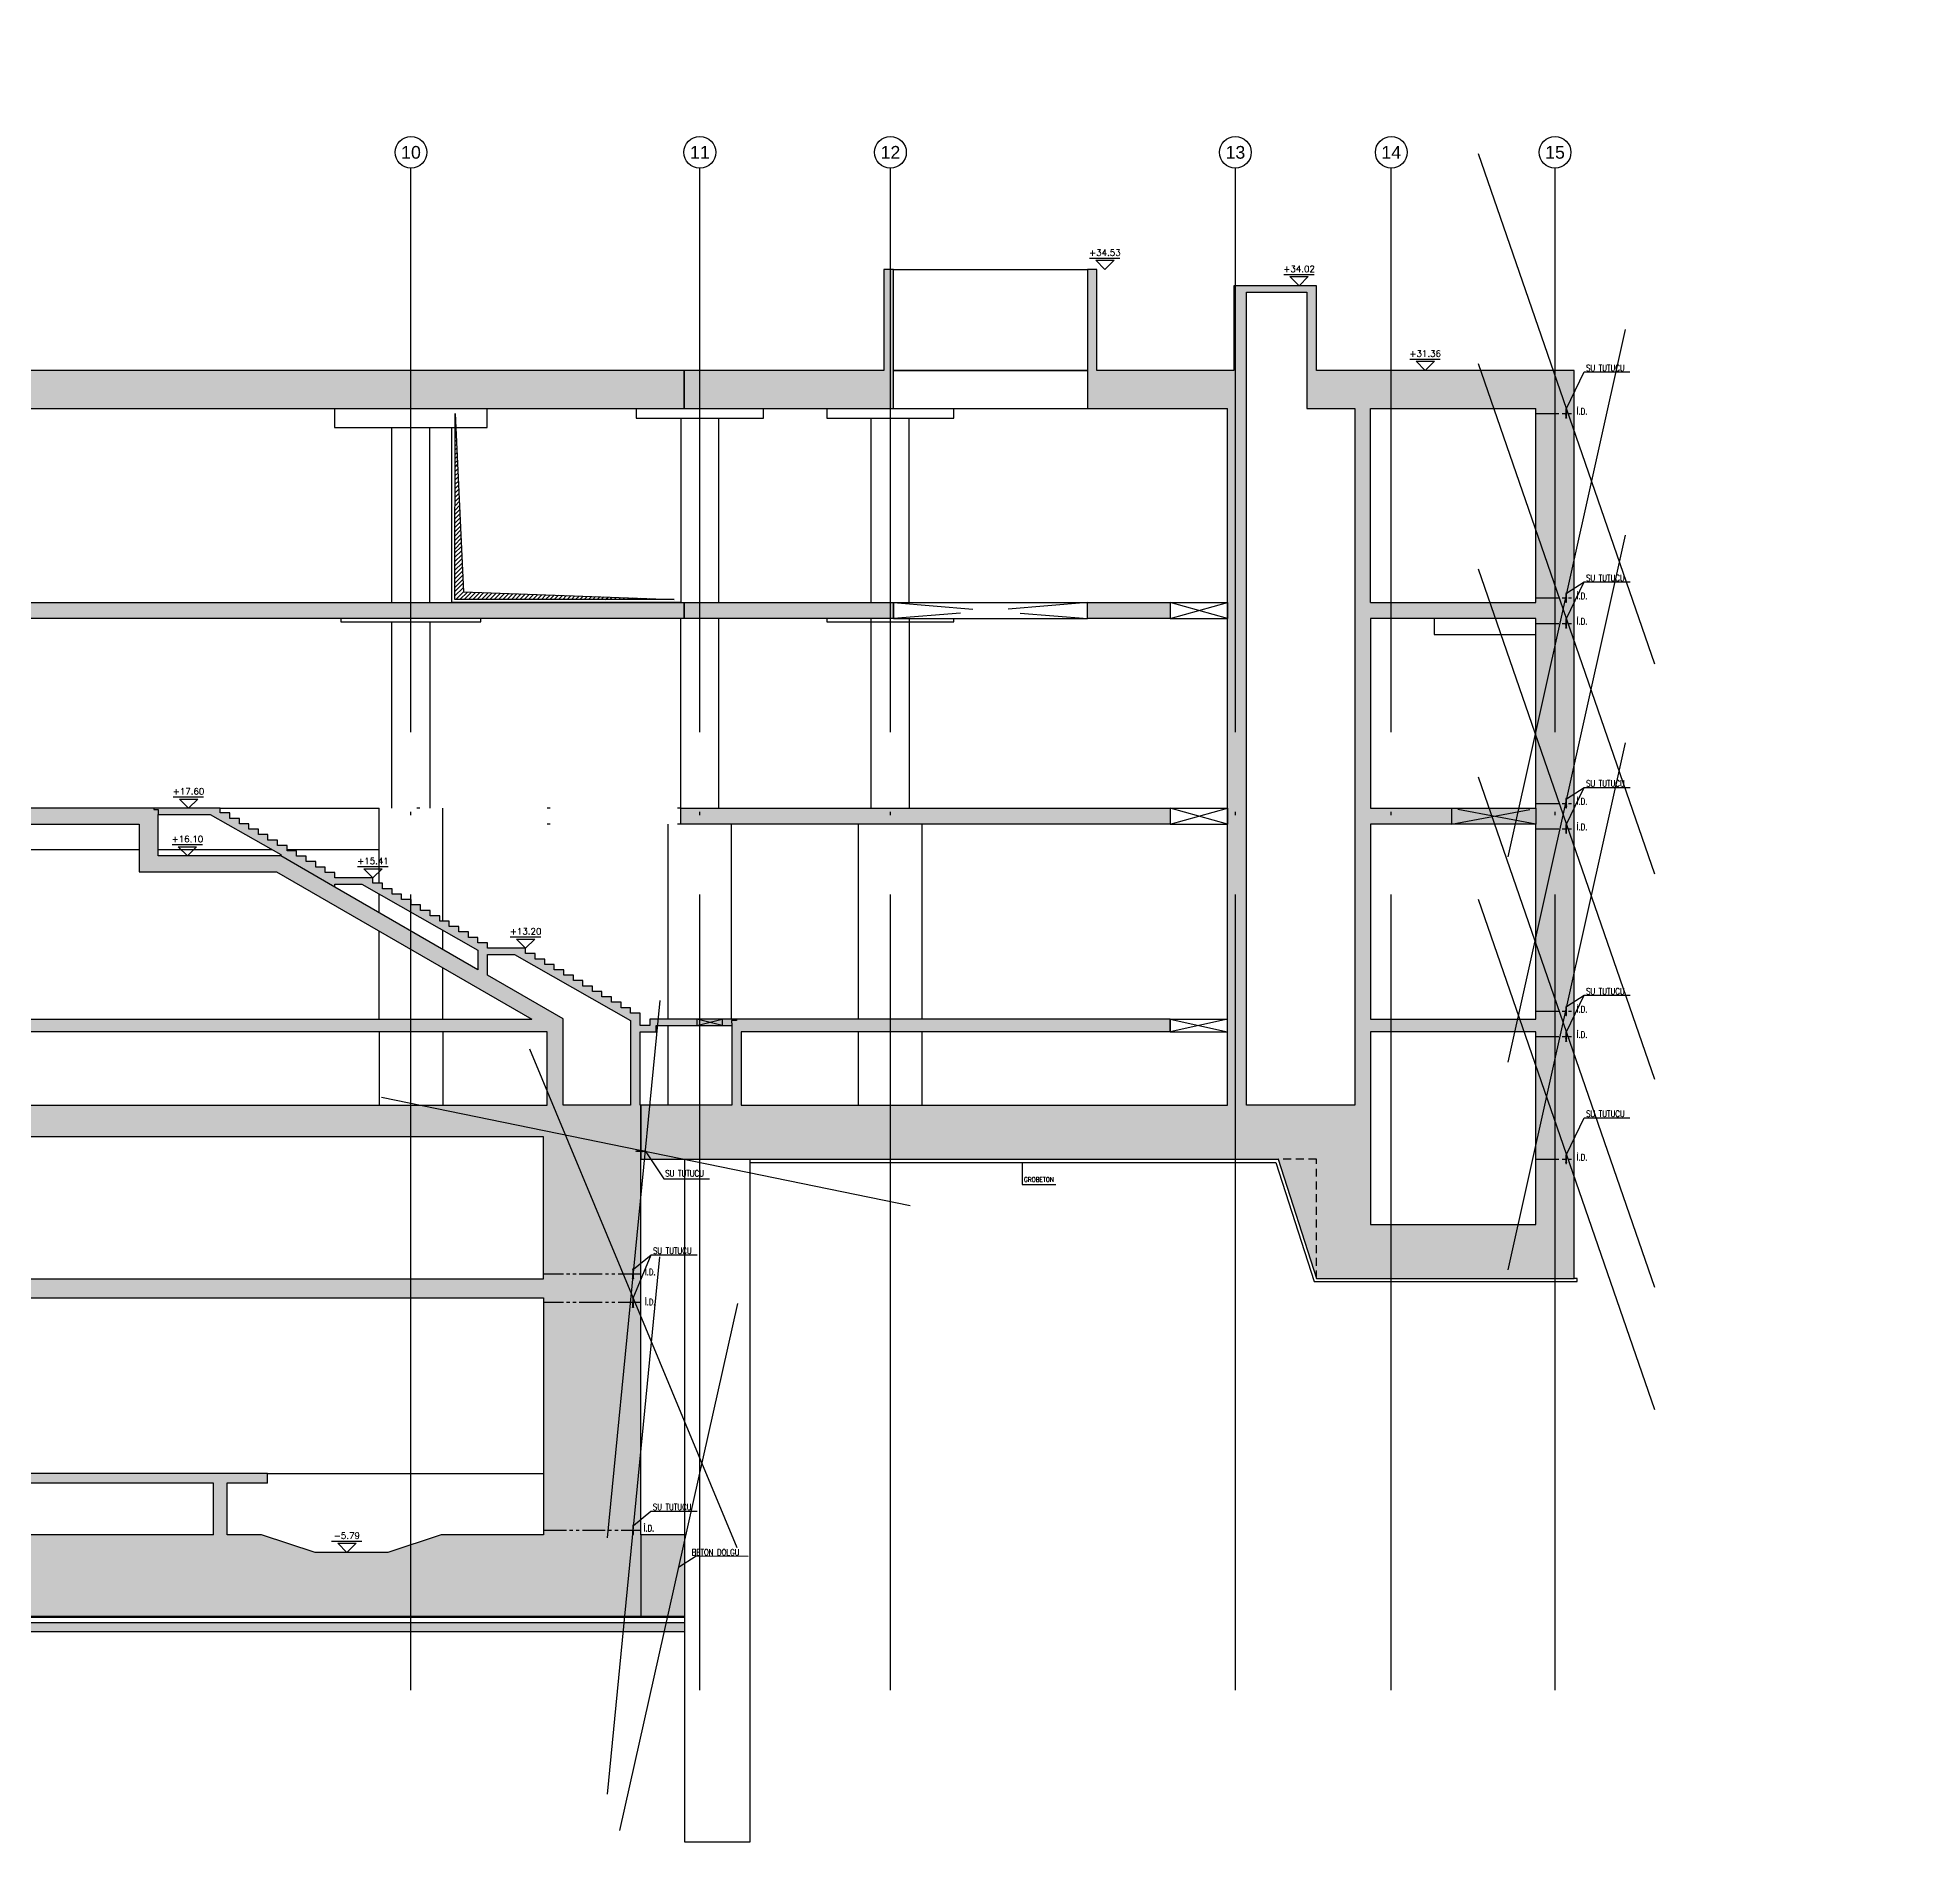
# Model space of a CAD drawing. Header units: millimetres. Extents: x 400392 to 401381, y 4543975 to 4544147.
# Drawn here: x 400764.5 to 400823.7, y 4544001.1 to 4544057.8 of the extents above; entities that cross this region are included whole.
import ezdxf
from ezdxf.enums import TextEntityAlignment as Align

# ---------------------------------------------------------------- set-up
doc = ezdxf.new("R2010")
doc.units = ezdxf.units.MM
for name, pattern in [('ACAD_ISO05W100', [33, 24, -3, 0, -3, 0, -3]), ('AKS', [3, 2.5, -0.25, 0, -0.25]), ('CIZGI', [0.4, 0.25, -0.15]), ('CONTINU', [0]), ('Dot', [4, 0, -4])]:
    doc.linetypes.add(name, pattern=pattern)
for name, color, linetype in [('aks prota', 2, 'AKS'), ('boşluk prota', 2, 'Continuous'), ('boşluk taraması prota', 252, 'Continuous'), ('caks prota', 4, 'Continuous'), ('görünüş prota', 4, 'Continuous'), ('inşaat derzi prota', 11, 'Continuous'), ('kesik prota', 2, 'CIZGI'), ('kesit prota', 1, 'Continuous'), ('kesit tarama prota', 252, 'Continuous'), ('kot prota', 4, 'Continuous'), ('not yazısı prota', 6, 'Continuous'), ('not çizgisi prota', 4, 'Continuous'), ('PRT-CST-rc_level', 6, 'Continuous'), ('PRT-CST-rc_levermark', 4, 'Continuous'), ('st_s_not yazısı', 6, 'Continuous'), ('st_s_not çizgisi', 4, 'CIZGI'), ('st_s_su tutucu', 2, 'Continuous'), ('st_s_ölçü', 4, 'Continuous'), ('taks prota', 7, 'Continuous')]:
    doc.layers.add(name, color=color, linetype=linetype)
doc.layers.add('PRT-KD-kazik', color=172, linetype='Continuous', lineweight=25)
doc.styles.add('NOT', font='romanstw.shx')
doc.styles.add('OLCU', font='romanstw.shx')
doc.styles.add('TAKS', font='Arial Unicode.ttf')
doc.styles.add('TSIMPLEX', font='romanstw.shx')
doc.dimstyles.new('1-50', dxfattribs={"dimtxt": 10, "dimasz": 4, "dimexe": 4, "dimexo": 8, "dimgap": 4, "dimtad": 1, "dimdec": 1, "dimrnd": 0.05, "dimzin": 9, "dimdsep": 46, "dimtxsty": 'OLCU', "dimblk1": 'OBLIQUE', "dimblk2": 'OBLIQUE', "dimsah": 1, "dimcen": 2, "dimdle": 4, "dimclrd": 4, "dimclre": 4, "dimclrt": 3, "dimadec": 1, "dimazin": 0, "dimtfac": 1, "dimtdec": 1, "dimtix": 1, "dimtmove": 2, "dimatfit": 3, "dimldrblk": 'OBLIQUE', "dimfxl": 1, "dimtvp": 1, "dimtolj": 1, "dimtzin": 1, "dimarcsym": 0})

# ---------------------------------------------------------------- blocks, each defined once
blk = doc.blocks.new('KOTK5')
at = {"layer": 'PRT-CST-rc_levermark'}
blk.add_line((217, 160), (-213, 160), dxfattribs=at)
blk.add_lwpolyline([(130, 130), (-130, 130), (0, 0)], close=True, dxfattribs=at)
at = {"layer": 'PRT-CST-rc_level', "style": 'OLCU'}
blk.add_attdef('000.00', text='', height=90, dxfattribs=at).set_placement((0, 193), align=Align.CENTER)
blk = doc.blocks.new('_Oblique')
at = {"layer": 'st_s_ölçü', "lineweight": -2}
blk.add_line((-0.5, -0.5), (0.5, 0.5), dxfattribs=at)
blk = doc.blocks.new('D')
at = {"layer": 'st_s_su tutucu', "linetype": 'CONTINU', "ltscale": 0.2}
for p, q in [((-39988, 52508), (-39993, 52508)), ((-39993, 52508), (-39993, 52507)), ((-39993, 52507), (-39991, 52506)), ((-39991, 52499), (-39992, 52499)), ((-39992, 52499), (-39992, 52498)), ((-39992, 52498), (-39991, 52498)), ((-39991, 52506), (-39991, 52499)), ((-39991, 52498), (-39991, 52489)), ((-39990, 52506), (-39988, 52507)), ((-39990, 52499), (-39990, 52506)), ((-39989, 52499), (-39990, 52499)), ((-39990, 52489), (-39990, 52498)), ((-39990, 52498), (-39989, 52498)), ((-39989, 52498), (-39989, 52499)), ((-39988, 52507), (-39988, 52508)), ((-39993, 52449), (-39991, 52450)), ((-39993, 52448), (-39993, 52449)), ((-39988, 52448), (-39993, 52448)), ((-39991, 52489), (-39992, 52489)), ((-39992, 52489), (-39992, 52488)), ((-39992, 52488), (-39991, 52488)), ((-39991, 52479), (-39992, 52479)), ((-39992, 52479), (-39992, 52478)), ((-39992, 52478), (-39991, 52478)), ((-39992, 52468), (-39992, 52469)), ((-39992, 52469), (-39991, 52469)), ((-39991, 52468), (-39992, 52468)), ((-39992, 52458), (-39992, 52459)), ((-39992, 52459), (-39991, 52459)), ((-39991, 52458), (-39992, 52458)), ((-39991, 52488), (-39991, 52479)), ((-39991, 52469), (-39991, 52478)), ((-39991, 52459), (-39991, 52468)), ((-39991, 52450), (-39991, 52458)), ((-39989, 52489), (-39990, 52489)), ((-39990, 52479), (-39990, 52488)), ((-39990, 52488), (-39989, 52488)), ((-39989, 52479), (-39990, 52479)), ((-39990, 52478), (-39989, 52478)), ((-39990, 52478), (-39990, 52469)), ((-39990, 52469), (-39989, 52469)), ((-39989, 52468), (-39990, 52468)), ((-39990, 52468), (-39990, 52459)), ((-39990, 52459), (-39989, 52459)), ((-39989, 52458), (-39990, 52458)), ((-39990, 52458), (-39990, 52450)), ((-39990, 52450), (-39988, 52449)), ((-39989, 52488), (-39989, 52489)), ((-39989, 52478), (-39989, 52479)), ((-39989, 52469), (-39989, 52468)), ((-39989, 52459), (-39989, 52458)), ((-39988, 52449), (-39988, 52448))]:
    blk.add_line(p, q, dxfattribs=at)

msp = doc.modelspace()

# ---------------------------------------------------------------- hatches: boundary and pattern name
at = {"layer": 'boşluk taraması prota', "ltscale": 2}
h = msp.add_hatch(dxfattribs=at)
h.set_pattern_fill('ANSI31', color=256, scale=0.03, style=0)
h.set_pattern_definition([(45, (400075.36902, 4543628.82477), (-0.067351921, 0.067351921), [])])
h.paths.add_polyline_path([(400777.607, 4544045.96), (400777.859, 4544040.35), (400784.485, 4544040.113), (400777.593, 4544040.113)])
at = {"layer": 'kesit tarama prota'}
h = msp.add_hatch(color=256, dxfattribs=at)
h.dxf.hatch_style = 1
h.paths.add_polyline_path([(400748.502, 4544010.713), (400724.237, 4544010.713), (400724.237, 4544012.343), (400770.002, 4544012.343), (400770.002, 4544010.713), (400749.842, 4544010.713), (400749.842, 4544008.163), (400783.443, 4544008.163), (400783.443, 4544010.713), (400783.443, 4544024.223), (400783.417, 4544024.223), (400783.417, 4544026.523), (400783.917, 4544026.523), (400783.917, 4544026.723), (400786.296, 4544026.723), (400786.296, 4544024.223), (400783.443, 4544024.223), (400783.443, 4544022.523), (400803.471, 4544022.523), (400804.681, 4544018.773), (400812.778, 4544018.773), (400812.778, 4544047.313), (400804.676, 4544047.313), (400804.676, 4544049.973), (400802.078, 4544049.973), (400802.078, 4544047.313), (400797.778, 4544047.313), (400797.778, 4544050.483), (400797.478, 4544050.483), (400797.478, 4544046.113), (400801.878, 4544046.113), (400801.878, 4544040.013), (400801.878, 4544039.513), (400801.878, 4544033.553), (400801.878, 4544033.053), (400801.878, 4544024.223), (400786.596, 4544024.223), (400786.596, 4544026.523), (400800.078, 4544026.523), (400800.078, 4544026.923), (400783.717, 4544026.923), (400783.717, 4544026.723), (400783.417, 4544026.723), (400783.417, 4544027.113), (400783.117, 4544027.113), (400783.117, 4544027.283), (400782.817, 4544027.283), (400782.817, 4544027.453), (400782.517, 4544027.453), (400782.517, 4544027.623), (400782.217, 4544027.623), (400782.217, 4544027.793), (400781.917, 4544027.793), (400781.917, 4544027.963), (400781.617, 4544027.963), (400781.617, 4544028.133), (400781.317, 4544028.133), (400781.317, 4544028.303), (400781.017, 4544028.303), (400781.017, 4544028.473), (400780.717, 4544028.473), (400780.717, 4544028.643), (400780.417, 4544028.643), (400780.417, 4544028.813), (400780.117, 4544028.813), (400780.117, 4544028.983), (400779.817, 4544028.983), (400779.817, 4544029.153), (400778.617, 4544029.153), (400778.617, 4544029.323), (400778.317, 4544029.323), (400778.317, 4544029.493), (400778.017, 4544029.493), (400778.017, 4544029.663), (400777.717, 4544029.663), (400777.717, 4544029.833), (400777.417, 4544029.833), (400777.417, 4544030.003), (400777.117, 4544030.003), (400777.117, 4544030.173), (400776.817, 4544030.173), (400776.817, 4544030.343), (400776.517, 4544030.343), (400776.517, 4544030.513), (400776.217, 4544030.513), (400776.217, 4544030.683), (400775.917, 4544030.683), (400775.917, 4544030.853), (400775.617, 4544030.853), (400775.617, 4544031.023), (400775.317, 4544031.023), (400775.317, 4544031.193), (400775.017, 4544031.193), (400775.017, 4544031.363), (400773.817, 4544031.363), (400773.817, 4544031.533), (400773.517, 4544031.533), (400773.517, 4544031.703), (400773.217, 4544031.703), (400773.217, 4544031.873), (400772.917, 4544031.873), (400772.917, 4544032.043), (400772.617, 4544032.043), (400772.617, 4544032.213), (400772.317, 4544032.213), (400772.317, 4544032.383), (400772.017, 4544032.383), (400772.017, 4544032.553), (400771.717, 4544032.553), (400771.717, 4544032.723), (400771.417, 4544032.723), (400771.417, 4544032.893), (400771.117, 4544032.893), (400771.117, 4544033.063), (400770.817, 4544033.063), (400770.817, 4544033.233), (400770.517, 4544033.233), (400770.517, 4544033.403), (400770.217, 4544033.403), (400770.217, 4544033.553), (400754.993, 4544033.553), (400754.993, 4544039.463), (400754.693, 4544039.463), (400754.693, 4544033.553), (400748.693, 4544033.553), (400748.693, 4544039.463), (400748.393, 4544039.463), (400748.393, 4544033.553), (400748.393, 4544033.453), (400748.143, 4544033.453), (400748.143, 4544033.553), (400732.883, 4544033.553), (400732.883, 4544033.053), (400767.667, 4544033.053), (400767.667, 4544031.553), (400771.989, 4544031.553), (400780.009, 4544026.923), (400735.183, 4544026.923), (400735.183, 4544026.523), (400780.496, 4544026.523), (400780.496, 4544024.223), (400759.713, 4544024.223), (400759.713, 4544026.473), (400759.413, 4544026.473), (400759.413, 4544024.223), (400742.413, 4544024.223), (400742.413, 4544026.473), (400742.113, 4544026.473), (400742.113, 4544024.223), (400735.283, 4544024.223), (400735.283, 4544023.223), (400780.381, 4544023.223), (400780.381, 4544018.763), (400735.283, 4544018.763), (400735.283, 4544017.263), (400733.183, 4544017.263), (400733.183, 4544018.763), (400715.872, 4544018.763), (400715.872, 4544018.563), (400715.572, 4544018.563), (400715.572, 4544018.953), (400715.282, 4544018.953), (400715.282, 4544019.123), (400714.992, 4544019.123), (400714.992, 4544019.293), (400714.702, 4544019.293), (400714.702, 4544019.463), (400714.412, 4544019.463), (400714.412, 4544019.633), (400714.122, 4544019.633), (400714.122, 4544019.803), (400713.832, 4544019.803), (400713.832, 4544019.973), (400713.542, 4544019.973), (400713.542, 4544020.143), (400713.252, 4544020.143), (400713.252, 4544020.313), (400712.962, 4544020.313), (400712.962, 4544020.483), (400712.672, 4544020.483), (400712.672, 4544020.653), (400712.382, 4544020.653), (400712.382, 4544020.823), (400712.092, 4544020.823), (400712.092, 4544020.993), (400711.802, 4544020.993), (400711.802, 4544021.163), (400711.512, 4544021.163), (400711.512, 4544021.333), (400711.222, 4544021.333), (400711.222, 4544021.503), (400709.732, 4544021.503), (400709.732, 4544021.673), (400709.442, 4544021.673), (400709.442, 4544021.843), (400709.152, 4544021.843), (400709.152, 4544022.013), (400708.862, 4544022.013), (400708.862, 4544022.183), (400708.572, 4544022.183), (400708.572, 4544022.353), (400708.282, 4544022.353), (400708.282, 4544022.523), (400707.992, 4544022.523), (400707.992, 4544022.693), (400707.702, 4544022.693), (400707.702, 4544022.863), (400707.412, 4544022.863), (400707.412, 4544023.033), (400707.122, 4544023.033), (400707.122, 4544023.203), (400706.832, 4544023.203), (400706.832, 4544023.373), (400706.542, 4544023.373), (400706.542, 4544023.543), (400706.252, 4544023.543), (400706.252, 4544023.713), (400705.962, 4544023.713), (400705.962, 4544023.883), (400705.672, 4544023.883), (400705.672, 4544024.053), (400705.382, 4544024.053), (400705.382, 4544024.223), (400703.892, 4544024.223), (400703.892, 4544024.393), (400703.602, 4544024.393), (400703.602, 4544024.563), (400703.312, 4544024.563), (400703.312, 4544024.733), (400703.022, 4544024.733), (400703.022, 4544024.903), (400702.732, 4544024.903), (400702.732, 4544025.073), (400702.442, 4544025.073), (400702.442, 4544025.243), (400702.152, 4544025.243), (400702.152, 4544025.413), (400701.862, 4544025.413), (400701.862, 4544025.583), (400701.572, 4544025.583), (400701.572, 4544025.753), (400701.282, 4544025.753), (400701.282, 4544025.923), (400700.992, 4544025.923), (400700.992, 4544026.093), (400700.702, 4544026.093), (400700.702, 4544026.263), (400700.412, 4544026.263), (400700.412, 4544026.433), (400700.122, 4544026.433), (400700.122, 4544026.603), (400699.832, 4544026.603), (400699.832, 4544026.773), (400699.542, 4544026.773), (400699.542, 4544026.923), (400672.978, 4544026.923), (400672.978, 4544033.053), (400680.528, 4544033.053), (400680.528, 4544033.553), (400672.978, 4544033.553), (400672.978, 4544039.513), (400709.439, 4544039.513), (400709.439, 4544040.013), (400672.978, 4544040.013), (400672.978, 4544046.113), (400691.285, 4544046.113), (400691.285, 4544048.693), (400690.985, 4544048.693), (400690.985, 4544047.313), (400672.778, 4544047.313), (400672.778, 4544047.843), (400670.178, 4544047.843), (400670.178, 4544047.313), (400662.078, 4544047.313), (400662.078, 4544022.523), (400673.869, 4544022.523), (400675.078, 4544018.773), (400681.828, 4544018.773), (400683.038, 4544022.523), (400698.83, 4544022.523), (400701.51, 4544017.163), (400710.797, 4544017.163), (400710.797, 4544018.763), (400709.732, 4544018.763), (400709.732, 4544021.303), (400710.877, 4544021.303), (400715.272, 4544018.727), (400715.272, 4544017.733), (400713.855, 4544017.733), (400713.855, 4544018.363), (400712.7, 4544018.363), (400712.7, 4544018.763), (400710.797, 4544018.763), (400710.797, 4544017.163), (400710.797, 4544010.713), (400710.797, 4544008.163), (400748.502, 4544008.163)])
h.paths.add_polyline_path([(400722.536, 4544012.643), (400722.536, 4544012.343), (400723.811, 4544012.343), (400723.811, 4544010.713), (400722.722, 4544010.713), (400721.039, 4544010.163), (400718.759, 4544010.163), (400717.076, 4544010.713), (400713.86, 4544010.713), (400713.86, 4544016.863), (400719.302, 4544016.863), (400719.302, 4544018.163), (400732.583, 4544018.163), (400732.583, 4544016.663), (400735.883, 4544016.663), (400735.883, 4544018.163), (400780.381, 4544018.163), (400780.381, 4544010.713), (400777.164, 4544010.713), (400775.481, 4544010.163), (400773.201, 4544010.163), (400771.518, 4544010.713), (400770.429, 4544010.713), (400770.429, 4544012.343), (400771.704, 4544012.343), (400771.704, 4544012.643)], flags=16)
h.paths.add_polyline_path([(400718.702, 4544017.263), (400715.572, 4544017.263), (400715.572, 4544018.363), (400716.072, 4544018.363), (400716.072, 4544018.563), (400718.702, 4544018.563)], flags=16)
h.paths.add_polyline_path([(400709.432, 4544018.763), (400703.21, 4544018.763), (400703.21, 4544023.623), (400703.21, 4544024.223), (400698.023, 4544024.223), (400698.023, 4544026.723), (400699.232, 4544026.723), (400703.21, 4544024.391), (400703.21, 4544024.223), (400703.21, 4544023.623), (400704.428, 4544023.623), (400709.432, 4544020.734)], flags=16)
h.paths.add_polyline_path([(400697.723, 4544024.223), (400680.428, 4544024.223), (400680.128, 4544024.223), (400680.128, 4544020.473), (400676.778, 4544020.473), (400676.778, 4544024.223), (400676.478, 4544024.223), (400672.978, 4544024.223), (400672.978, 4544026.523), (400697.723, 4544026.523)], flags=16)
h.paths.add_polyline_path([(400768.267, 4544032.053), (400768.267, 4544033.353), (400769.9, 4544033.353), (400772.123, 4544032.093), (400772.123, 4544032.053)], flags=16)
h.paths.add_polyline_path([(400773.817, 4544031.075), (400773.817, 4544031.163), (400774.665, 4544031.163), (400778.317, 4544029.093), (400778.317, 4544028.476)], flags=16)
h.paths.add_polyline_path([(400778.617, 4544028.303), (400778.617, 4544028.953), (400779.465, 4544028.953), (400783.117, 4544026.883), (400783.117, 4544024.223), (400780.996, 4544024.223), (400780.996, 4544026.93)], flags=16)
h.paths.add_polyline_path([(400672.378, 4544024.223), (400668.978, 4544024.223), (400668.978, 4544046.113), (400670.478, 4544046.113), (400670.478, 4544047.543), (400672.378, 4544047.543)], flags=16)
h.paths.add_polyline_path([(400668.478, 4544024.223), (400663.278, 4544024.223), (400663.278, 4544026.523), (400668.478, 4544026.523)], flags=16)
h.paths.add_polyline_path([(400668.478, 4544026.923), (400663.278, 4544026.923), (400663.278, 4544033.053), (400668.478, 4544033.053)], flags=16)
h.paths.add_polyline_path([(400668.478, 4544033.553), (400663.278, 4544033.553), (400663.278, 4544039.513), (400668.478, 4544039.513)], flags=16)
h.paths.add_polyline_path([(400668.478, 4544040.013), (400663.278, 4544040.013), (400663.278, 4544046.113), (400668.478, 4544046.113)], flags=16)
h.paths.add_polyline_path([(400802.481, 4544024.223), (400802.481, 4544049.773), (400804.376, 4544049.773), (400804.376, 4544046.113), (400805.881, 4544046.113), (400805.881, 4544024.223)], flags=16)
h.paths.add_polyline_path([(400806.381, 4544020.473), (400806.381, 4544026.523), (400811.578, 4544026.523), (400811.578, 4544024.223), (400811.578, 4544020.473)], flags=16)
h.paths.add_polyline_path([(400806.381, 4544026.923), (400806.381, 4544033.053), (400811.578, 4544033.053), (400811.578, 4544026.923)], flags=16)
h.paths.add_polyline_path([(400806.381, 4544033.553), (400806.381, 4544039.513), (400811.578, 4544039.513), (400811.578, 4544033.553)], flags=16)
h.paths.add_polyline_path([(400806.381, 4544040.013), (400806.381, 4544046.113), (400811.578, 4544046.113), (400811.578, 4544040.013)], flags=16)
h = msp.add_hatch(color=256, dxfattribs=at)
h.dxf.hatch_style = 1
h.paths.add_polyline_path([(400784.804, 4544047.313), (400711.873, 4544047.313), (400711.873, 4544050.213), (400711.573, 4544050.213), (400711.573, 4544046.113), (400784.804, 4544046.113)])
h = msp.add_hatch(color=256, dxfattribs=at)
h.dxf.hatch_style = 1
h.paths.add_polyline_path([(400791.38, 4544050.483), (400791.08, 4544050.483), (400791.08, 4544047.313), (400784.804, 4544047.313), (400784.804, 4544046.113), (400791.38, 4544046.113)])
h = msp.add_hatch(color=256, dxfattribs=at)
h.dxf.hatch_style = 1
h.paths.add_polyline_path([(400732.883, 4544039.513), (400732.883, 4544040.013), (400784.804, 4544040.013), (400784.804, 4544039.513)])
h = msp.add_hatch(color=256, dxfattribs=at)
h.dxf.hatch_style = 1
h.paths.add_polyline_path([(400784.804, 4544040.013), (400791.38, 4544040.013), (400791.38, 4544039.513), (400784.804, 4544039.513)])
h = msp.add_hatch(color=256, dxfattribs=at)
h.dxf.hatch_style = 1
h.paths.add_polyline_path([(400800.078, 4544039.513), (400797.478, 4544039.513), (400797.478, 4544040.013), (400800.078, 4544040.013)], flags=17)
h = msp.add_hatch(color=256, dxfattribs=at)
h.dxf.hatch_style = 1
h.paths.add_polyline_path([(400800.078, 4544033.053), (400784.691, 4544033.053), (400784.691, 4544033.553), (400800.078, 4544033.553)], flags=17)
h = msp.add_hatch(color=256, dxfattribs=at)
h.dxf.hatch_style = 1
h.paths.add_polyline_path([(400784.825, 4544010.713), (400783.443, 4544010.713), (400783.443, 4544008.163), (400784.825, 4544008.163)])
h = msp.add_hatch(dxfattribs=at)
h.set_pattern_fill('AR-CONC', color=253, scale=0.001)
h.set_pattern_definition([(50, (401060.17728, 4543702.77292), (0.18218467, -0.015939086), [0.01905, -0.20955]), (355, (401060.17728, 4543702.77292), (-0.03524342, 0.191056845), [0.01524, -0.167640584]), (100.451445, (401060.19247, 4543702.77159), (0.14694125, 0.17511775), [0.01619001, -0.178090245]), (46.1842, (401060.17728, 4543702.82372), (0.27107904, -0.04204233), [0.028575, -0.314325]), (96.63556, (401060.19987, 4543702.82021), (0.23740413, 0.24742612), [0.02428502, -0.2671356]), (351.18415, (401060.17728, 4543702.82372), (0.23740413, 0.24742612), [0.02285997, -0.25145973]), (21, (401060.20268, 4543702.81102), (0.15161439, -0.1022652), [0.01905, -0.20955]), (326, (401060.20268, 4543702.81102), (0.06180203, 0.184187966), [0.01524, -0.16764]), (71.451445, (401060.21532, 4543702.8025), (0.21341642, 0.08192277), [0.01619001, -0.17808994]), (37.5, (401060.177283, 4543702.77292), (0.003088603, 0.084555039), [0, -0.165608, 0, -0.17018, 0, -0.168275]), (7.5, (401060.17728, 4543702.77292), (0.066819663, 0.100180575), [0, -0.097028, 0, -0.161798, 0, -0.064135]), (327.5, (401060.12064, 4543702.77292), (0.135590595, -0.005728744), [0, -0.0635, 0, -0.19812, 0, -0.26289]), (317.5, (401060.09524, 4543702.77292), (0.14812918, 0.02542649), [0, -0.08255, 0, -0.131572, 0, -0.18669])])
h.paths.add_polyline_path([(400709.458, 4544007.663), (400784.825, 4544007.663), (400784.825, 4544007.963), (400709.458, 4544007.963)])

# ---------------------------------------------------------------- linework, layer by layer
at = {"layer": 'aks prota', "ltscale": 10}
for p, q in [((400776.213, 4544005.838), (400776.213, 4544053.666)), ((400785.293, 4544005.838), (400785.293, 4544053.666)), ((400791.283, 4544005.838), (400791.283, 4544053.666)), ((400802.128, 4544005.838), (400802.128, 4544053.666)), ((400807.028, 4544005.838), (400807.028, 4544053.666)), ((400812.178, 4544005.838), (400812.178, 4544053.666))]:
    msp.add_line(p, q, dxfattribs=at)
at = {"layer": 'boşluk prota', "ltscale": 0.05}
msp.add_lwpolyline([(400777.607, 4544045.96), (400777.859, 4544040.35), (400784.485, 4544040.113), (400777.593, 4544040.113)], close=True, dxfattribs=at)
at = {"layer": 'caks prota', "ltscale": 0.05}
for centre in [(400776.213, 4544054.166), (400785.293, 4544054.166), (400791.285, 4544054.166), (400802.13, 4544054.166), (400807.03, 4544054.166), (400812.178, 4544054.166)]:
    msp.add_circle(centre, 0.5, dxfattribs=at)
at = {"layer": 'görünüş prota', "color": 4}
for p, q in [((400785.893, 4544040.013), (400785.893, 4544045.813)), ((400790.678, 4544040.013), (400790.678, 4544045.813)), ((400791.878, 4544040.013), (400791.878, 4544045.813)), ((400775.608, 4544040.013), (400775.608, 4544045.513)), ((400776.808, 4544040.013), (400776.808, 4544045.513)), ((400775.613, 4544033.553), (400775.613, 4544039.413)), ((400776.813, 4544033.553), (400776.813, 4544039.413)), ((400784.693, 4544033.553), (400784.693, 4544039.513)), ((400785.893, 4544033.553), (400785.893, 4544039.513)), ((400790.683, 4544033.553), (400790.683, 4544039.513)), ((400791.883, 4544033.553), (400791.883, 4544039.513)), ((400775.213, 4544031.193), (400775.213, 4544033.553)), ((400777.213, 4544030.003), (400777.213, 4544033.553)), ((400784.293, 4544026.923), (400784.293, 4544033.053)), ((400786.293, 4544026.923), (400786.293, 4544033.053)), ((400790.283, 4544026.923), (400790.283, 4544033.053)), ((400792.283, 4544026.923), (400792.283, 4544033.053)), ((400775.213, 4544030.269), (400775.213, 4544030.852)), ((400775.213, 4544026.923), (400775.213, 4544029.691)), ((400777.213, 4544029.114), (400777.213, 4544029.718)), ((400777.213, 4544026.923), (400777.213, 4544028.537)), ((400775.213, 4544026.523), (400775.213, 4544024.223)), ((400777.213, 4544026.523), (400777.213, 4544024.223)), ((400784.293, 4544024.223), (400784.293, 4544026.723)), ((400790.283, 4544024.223), (400790.283, 4544026.523)), ((400792.283, 4544024.223), (400792.283, 4544026.523))]:
    msp.add_line(p, q, dxfattribs=at)
at = {"layer": 'görünüş prota'}
msp.add_line((400784.825, 4544008.113), (400709.458, 4544008.113), dxfattribs=at)
at = {"layer": 'görünüş prota', "color": 4}
for points in [[(400791.38, 4544050.483), (400797.478, 4544050.483)], [(400791.38, 4544047.313), (400797.478, 4544047.313)], [(400773.813, 4544046.113), (400773.813, 4544045.513), (400778.613, 4544045.513), (400778.613, 4544046.113)], [(400777.493, 4544046.113), (400784.693, 4544046.113)], [(400784.693, 4544045.813), (400784.693, 4544040.013), (400777.493, 4544040.013), (400777.493, 4544045.513)], [(400783.293, 4544046.113), (400783.293, 4544045.813), (400787.293, 4544045.813), (400787.293, 4544046.113)], [(400789.283, 4544046.113), (400789.283, 4544045.813), (400793.283, 4544045.813), (400793.283, 4544046.113)], [(400791.38, 4544046.113), (400797.478, 4544046.113)], [(400791.38, 4544040.013), (400797.478, 4544040.013)], [(400800.078, 4544040.013), (400801.878, 4544040.013)], [(400774.01, 4544039.513), (400774.01, 4544039.413), (400778.41, 4544039.413), (400778.41, 4544039.513)], [(400789.283, 4544039.513), (400789.283, 4544039.413), (400793.283, 4544039.413), (400793.283, 4544039.513)], [(400791.38, 4544039.513), (400797.478, 4544039.513)], [(400800.078, 4544039.513), (400801.878, 4544039.513)], [(400808.378, 4544039.513), (400808.378, 4544039.013), (400811.578, 4544039.013)], [(400770.217, 4544033.553), (400775.213, 4544033.553)], [(400800.078, 4544033.553), (400801.878, 4544033.553)], [(400800.078, 4544033.053), (400801.878, 4544033.053)], [(400760.028, 4544032.253), (400767.667, 4544032.253)], [(400768.267, 4544032.253), (400771.841, 4544032.253)], [(400772.317, 4544032.253), (400775.213, 4544032.253)], [(400800.078, 4544026.923), (400801.878, 4544026.923)], [(400800.078, 4544026.523), (400801.878, 4544026.523)], [(400771.704, 4544012.643), (400780.381, 4544012.643)]]:
    msp.add_lwpolyline(points, dxfattribs=at)
at = {"layer": 'görünüş prota', "color": 4, "linetype": 'Dot'}
for points in [[(400784.693, 4544033.553), (400775.213, 4544033.553)], [(400784.693, 4544033.053), (400777.213, 4544033.053)]]:
    msp.add_lwpolyline(points, dxfattribs=at)
at = {"layer": 'görünüş prota'}
for points in [[(400786.867, 4544022.423), (400803.399, 4544022.423), (400804.608, 4544018.673), (400812.878, 4544018.673), (400812.878, 4544018.773), (400812.778, 4544018.773)], [(400709.458, 4544007.963), (400784.825, 4544007.963)], [(400784.825, 4544007.663), (400709.458, 4544007.663)]]:
    msp.add_lwpolyline(points, dxfattribs=at)
at = {"layer": 'inşaat derzi prota', "linetype": 'ACAD_ISO05W100', "ltscale": 0.03}
for points in [[(400811.578, 4544045.963), (400812.778, 4544045.963)], [(400811.578, 4544040.163), (400812.778, 4544040.163)], [(400811.578, 4544039.363), (400812.778, 4544039.363)], [(400811.578, 4544033.703), (400812.778, 4544033.703)], [(400811.578, 4544032.903), (400812.778, 4544032.903)], [(400811.578, 4544027.173), (400812.778, 4544027.173)], [(400811.578, 4544026.373), (400812.778, 4544026.373)], [(400811.578, 4544022.523), (400812.778, 4544022.523)], [(400783.443, 4544018.913), (400780.381, 4544018.913)], [(400783.443, 4544018.013), (400780.381, 4544018.013)], [(400780.381, 4544010.863), (400783.443, 4544010.863)]]:
    msp.add_lwpolyline(points, dxfattribs=at)
at = {"layer": 'kesik prota', "ltscale": 10}
for points in [[(400791.38, 4544040.013), (400797.478, 4544039.513), (400797.478, 4544040.013), (400791.38, 4544039.513), (400791.38, 4544040.013)], [(400800.078, 4544040.013), (400800.078, 4544039.513), (400801.878, 4544040.013), (400801.878, 4544039.513), (400800.078, 4544040.013)], [(400768.124, 4544033.553), (400768.124, 4544033.513), (400768.267, 4544033.513), (400768.267, 4544033.353)], [(400800.078, 4544033.553), (400800.078, 4544033.053), (400801.878, 4544033.553), (400801.878, 4544033.053), (400800.078, 4544033.553)], [(400808.928, 4544033.553), (400808.928, 4544033.053), (400811.578, 4544033.553), (400811.578, 4544033.053), (400808.928, 4544033.553)], [(400773.817, 4544031.075), (400772.123, 4544032.053), (400772.123, 4544032.053)], [(400785.198, 4544026.923), (400785.198, 4544026.723), (400785.993, 4544026.923), (400785.995, 4544026.723), (400785.198, 4544026.923)], [(400786.443, 4544026.923), (400786.443, 4544026.883), (400786.294, 4544026.882), (400786.296, 4544026.723)], [(400800.078, 4544026.923), (400801.878, 4544026.523), (400801.878, 4544026.923), (400800.078, 4544026.523), (400800.078, 4544026.923)]]:
    msp.add_lwpolyline(points, dxfattribs=at)
at = {"layer": 'kesik prota'}
msp.add_lwpolyline([(400804.681, 4544018.773), (400804.681, 4544022.523), (400803.471, 4544022.523)], dxfattribs=at)
at = {"layer": 'kesit prota', "color": 1}
for p, q in [((400771.704, 4544012.643), (400722.536, 4544012.643)), ((400771.704, 4544012.343), (400771.704, 4544012.643)), ((400770.002, 4544012.343), (400724.237, 4544012.343)), ((400770.002, 4544010.713), (400770.002, 4544012.343)), ((400771.704, 4544012.343), (400770.427, 4544012.343)), ((400770.429, 4544010.713), (400770.429, 4544012.343))]:
    msp.add_line(p, q, dxfattribs=at)
for points in [[(400711.573, 4544050.213), (400711.573, 4544046.113), (400784.804, 4544046.113), (400784.804, 4544047.313), (400711.873, 4544047.313)], [(400812.778, 4544047.313), (400804.676, 4544047.313), (400804.676, 4544049.973), (400802.078, 4544049.973), (400802.078, 4544047.313), (400797.778, 4544047.313), (400797.778, 4544050.483), (400797.478, 4544050.483), (400797.478, 4544046.113), (400801.878, 4544046.113)], [(400797.478, 4544047.313), (400791.38, 4544047.313)], [(400804.681, 4544018.773), (400812.778, 4544018.773), (400812.778, 4544047.313)], [(400801.878, 4544040.013), (400801.878, 4544046.113)], [(400806.381, 4544040.013), (400811.578, 4544040.013), (400811.578, 4544046.113)], [(400806.381, 4544040.013), (400806.381, 4544046.113), (400811.578, 4544046.113)], [(400732.883, 4544040.013), (400784.804, 4544040.013), (400784.804, 4544039.513), (400732.883, 4544039.513)], [(400801.878, 4544039.513), (400801.878, 4544039.513), (400801.878, 4544040.013), (400801.878, 4544040.013)], [(400800.078, 4544026.923), (400800.078, 4544026.523), (400786.596, 4544026.523), (400786.596, 4544024.223), (400801.878, 4544024.223), (400801.878, 4544033.053), (400801.878, 4544033.053), (400801.878, 4544033.553), (400801.878, 4544033.553), (400801.878, 4544039.513)], [(400811.578, 4544033.553), (400811.578, 4544039.513), (400806.381, 4544039.513)], [(400806.381, 4544039.513), (400806.381, 4544033.553), (400811.578, 4544033.553)], [(400800.078, 4544026.923), (400783.717, 4544026.923), (400783.717, 4544026.723), (400783.417, 4544026.723), (400783.417, 4544027.113), (400783.117, 4544027.113), (400783.117, 4544027.283), (400782.817, 4544027.283), (400782.817, 4544027.453), (400782.517, 4544027.453), (400782.517, 4544027.623), (400782.217, 4544027.623), (400782.217, 4544027.793), (400781.917, 4544027.793), (400781.917, 4544027.963), (400781.617, 4544027.963), (400781.617, 4544028.133), (400781.317, 4544028.133), (400781.317, 4544028.303), (400781.017, 4544028.303), (400781.017, 4544028.473), (400780.717, 4544028.473), (400780.717, 4544028.643), (400780.417, 4544028.643), (400780.417, 4544028.813), (400780.117, 4544028.813), (400780.117, 4544028.983), (400779.817, 4544028.983), (400779.817, 4544029.153), (400778.617, 4544029.153), (400778.617, 4544029.323), (400778.317, 4544029.323), (400778.317, 4544029.493), (400778.017, 4544029.493), (400778.017, 4544029.663), (400777.717, 4544029.663), (400777.717, 4544029.833), (400777.417, 4544029.833), (400777.417, 4544030.003), (400777.117, 4544030.003), (400777.117, 4544030.173), (400776.817, 4544030.173), (400776.817, 4544030.343), (400776.517, 4544030.343), (400776.517, 4544030.513), (400776.217, 4544030.513), (400776.217, 4544030.683), (400775.917, 4544030.683), (400775.917, 4544030.853), (400775.617, 4544030.853), (400775.617, 4544031.023), (400775.317, 4544031.023), (400775.317, 4544031.193), (400775.017, 4544031.193), (400775.017, 4544031.363), (400773.817, 4544031.363), (400773.817, 4544031.533), (400773.517, 4544031.533), (400773.517, 4544031.703), (400773.217, 4544031.703), (400773.217, 4544031.873), (400772.917, 4544031.873), (400772.917, 4544032.043), (400772.617, 4544032.043), (400772.617, 4544032.213), (400772.317, 4544032.213), (400772.317, 4544032.383), (400772.017, 4544032.383), (400772.017, 4544032.553), (400771.717, 4544032.553), (400771.717, 4544032.723), (400771.417, 4544032.723), (400771.417, 4544032.893), (400771.117, 4544032.893), (400771.117, 4544033.063), (400770.817, 4544033.063), (400770.817, 4544033.233), (400770.517, 4544033.233), (400770.517, 4544033.403), (400770.217, 4544033.403), (400770.217, 4544033.553), (400754.993, 4544033.553)], [(400732.883, 4544033.053), (400767.667, 4544033.053), (400767.667, 4544031.553), (400771.989, 4544031.553), (400780.009, 4544026.923)], [(400806.381, 4544033.053), (400806.381, 4544026.923), (400811.578, 4544026.923), (400811.578, 4544033.053)], [(400811.578, 4544033.053), (400806.381, 4544033.053)], [(400773.817, 4544031.075), (400773.817, 4544031.163), (400774.665, 4544031.163), (400778.317, 4544029.093), (400778.317, 4544028.476)], [(400778.317, 4544028.476), (400773.817, 4544031.075)], [(400778.617, 4544028.953), (400779.465, 4544028.953), (400783.117, 4544026.883), (400783.117, 4544024.223), (400780.996, 4544024.223), (400780.996, 4544026.93), (400778.617, 4544028.303), (400778.617, 4544028.953)], [(400735.283, 4544018.763), (400780.381, 4544018.763), (400780.381, 4544023.223), (400735.283, 4544023.223), (400735.283, 4544024.223), (400742.113, 4544024.223), (400742.113, 4544026.473), (400742.413, 4544026.473), (400742.413, 4544024.223), (400759.413, 4544024.223), (400759.413, 4544026.473), (400759.713, 4544026.473), (400759.713, 4544024.223), (400780.496, 4544024.223), (400780.496, 4544026.523), (400735.183, 4544026.523), (400735.183, 4544026.923), (400780.009, 4544026.923)], [(400783.443, 4544024.223), (400783.417, 4544024.223), (400783.417, 4544026.523), (400783.917, 4544026.523), (400783.917, 4544026.723), (400786.296, 4544026.723), (400786.296, 4544024.223), (400783.443, 4544024.223), (400783.443, 4544022.523), (400803.471, 4544022.523), (400804.681, 4544018.773)], [(400811.578, 4544024.223), (400811.578, 4544024.223), (400811.578, 4544026.523), (400806.381, 4544026.523)], [(400783.443, 4544010.713), (400783.443, 4544024.223)], [(400723.811, 4544010.713), (400722.722, 4544010.713), (400721.039, 4544010.163), (400718.759, 4544010.163), (400717.076, 4544010.713), (400713.86, 4544010.713), (400713.86, 4544016.863), (400719.302, 4544016.863), (400719.302, 4544018.163), (400732.583, 4544018.163), (400732.583, 4544016.663), (400735.883, 4544016.663), (400735.883, 4544018.163), (400780.381, 4544018.163), (400780.381, 4544010.713), (400777.164, 4544010.713), (400775.481, 4544010.163), (400773.201, 4544010.163), (400771.518, 4544010.713), (400770.429, 4544010.713)], [(400749.842, 4544008.163), (400784.825, 4544008.163), (400784.825, 4544010.713), (400783.443, 4544010.713)], [(400770.002, 4544010.713), (400749.842, 4544010.713)]]:
    msp.add_lwpolyline(points, dxfattribs=at)
for points in [[(400784.804, 4544046.113), (400791.38, 4544046.113), (400791.38, 4544050.483), (400791.08, 4544050.483), (400791.08, 4544047.313), (400784.804, 4544047.313)], [(400802.481, 4544049.773), (400804.376, 4544049.773), (400804.376, 4544046.113), (400805.881, 4544046.113), (400805.881, 4544024.223), (400802.481, 4544024.223)], [(400784.804, 4544040.013), (400791.38, 4544040.013), (400791.38, 4544039.513), (400784.804, 4544039.513)], [(400800.078, 4544039.513), (400797.478, 4544039.513), (400797.478, 4544040.013), (400800.078, 4544040.013)], [(400772.123, 4544032.093), (400772.123, 4544032.053), (400768.267, 4544032.053), (400768.267, 4544033.353), (400769.9, 4544033.353)], [(400800.078, 4544033.053), (400784.691, 4544033.053), (400784.691, 4544033.553), (400800.078, 4544033.553)]]:
    msp.add_lwpolyline(points, close=True, dxfattribs=at)
at = {"layer": 'kesit prota'}
for points in [[(400806.381, 4544026.523), (400806.381, 4544020.473), (400811.578, 4544020.473), (400811.578, 4544024.223)], [(400783.443, 4544010.713), (400783.443, 4544008.163)]]:
    msp.add_lwpolyline(points, dxfattribs=at)
at = {"layer": 'PRT-KD-kazik', "color": 3}
msp.add_lwpolyline([(400786.867, 4544022.523), (400786.867, 4544001.053), (400784.825, 4544001.053), (400784.825, 4544022.523)], dxfattribs=at)
at = {"layer": 'st_s_not çizgisi', "linetype": 'CONTINU'}
msp.add_lwpolyline([(400795.427, 4544022.423), (400795.427, 4544021.728), (400796.483, 4544021.728)], dxfattribs=at)

# ---------------------------------------------------------------- block references
at = {"layer": 'kot prota', "linetype": 'CONTINU', "ltscale": 0.1}
ref = msp.add_blockref('KOTK5', (400798.028, 4544050.483), dxfattribs=dict(at, xscale=-0.002222222222222222, yscale=0.002222222222222222, zscale=0.002222222222222222, rotation=359.9999999999902))
ref.add_attrib('000.00', '+34.53', dxfattribs={"layer": 'PRT-CST-rc_level', "height": 0.2, "style": 'OLCU'}).set_placement((400798.028, 4544050.912), align=Align.CENTER)
ref = msp.add_blockref('KOTK5', (400804.132, 4544049.973), dxfattribs=dict(at, xscale=-0.002222222222222222, yscale=0.002222222222222222, zscale=0.002222222222222222, rotation=359.9999999999902))
ref.add_attrib('000.00', '+34.02', dxfattribs={"layer": 'PRT-CST-rc_level', "height": 0.2, "style": 'OLCU'}).set_placement((400804.132, 4544050.402), align=Align.CENTER)
ref = msp.add_blockref('KOTK5', (400808.098, 4544047.313), dxfattribs=dict(at, xscale=-0.002222222222222222, yscale=0.002222222222222222, zscale=0.002222222222222222, rotation=359.9999999999902))
ref.add_attrib('000.00', '+31.36', dxfattribs={"layer": 'PRT-CST-rc_level', "height": 0.2, "style": 'OLCU'}).set_placement((400808.098, 4544047.742), align=Align.CENTER)
ref = msp.add_blockref('KOTK5', (400769.22, 4544033.553), dxfattribs=dict(at, xscale=-0.002222222222222222, yscale=0.002222222222222222, zscale=0.002222222222222222, rotation=359.9999999999902))
ref.add_attrib('000.00', '+17.60', dxfattribs={"layer": 'PRT-CST-rc_level', "height": 0.2, "style": 'OLCU'}).set_placement((400769.22, 4544033.982), align=Align.CENTER)
ref = msp.add_blockref('KOTK5', (400769.185, 4544032.053), dxfattribs=dict(at, xscale=-0.002222222222222222, yscale=0.002222222222222222, zscale=0.002222222222222222, rotation=359.9999999999902))
ref.add_attrib('000.00', '+16.10', dxfattribs={"layer": 'PRT-CST-rc_level', "height": 0.2, "style": 'OLCU'}).set_placement((400769.185, 4544032.482), align=Align.CENTER)
ref = msp.add_blockref('KOTK5', (400775.017, 4544031.363), dxfattribs=dict(at, xscale=-0.002222222222222222, yscale=0.002222222222222222, zscale=0.002222222222222222, rotation=359.9999999999902))
ref.add_attrib('000.00', '+15.41', dxfattribs={"layer": 'PRT-CST-rc_level', "height": 0.2, "style": 'OLCU'}).set_placement((400775.017, 4544031.792), align=Align.CENTER)
ref = msp.add_blockref('KOTK5', (400779.817, 4544029.153), dxfattribs=dict(at, xscale=-0.002222222222222222, yscale=0.002222222222222222, zscale=0.002222222222222222, rotation=359.9999999999902))
ref.add_attrib('000.00', '+13.20', dxfattribs={"layer": 'PRT-CST-rc_level', "height": 0.2, "style": 'OLCU'}).set_placement((400779.817, 4544029.582), align=Align.CENTER)
ref = msp.add_blockref('KOTK5', (400774.197, 4544010.163), dxfattribs=dict(at, xscale=-0.002222222222222222, yscale=0.002222222222222222, zscale=0.002222222222222222, rotation=359.9999999999902))
ref.add_attrib('000.00', '-5.79', dxfattribs={"layer": 'PRT-CST-rc_level', "height": 0.2, "style": 'OLCU'}).set_placement((400774.197, 4544010.592), align=Align.CENTER)
at = {"layer": 'st_s_ölçü', "yscale": 0.004999999999999998, "zscale": 0.004999999999999998}
for p, xscale, rotation in [((401012.48, 4544308.354), -0.004999999999999998, 180), ((401012.48, 4544302.554), -0.004999999999999998, 180), ((401012.48, 4544301.754), -0.004999999999999998, 180), ((401012.48, 4544296.094), -0.004999999999999998, 180), ((401012.48, 4544295.294), -0.004999999999999998, 180), ((401012.48, 4544289.564), -0.004999999999999998, 180), ((401012.48, 4544288.764), -0.004999999999999998, 180), ((400521.052, 4543822.822), 0.004999999999999998, 270), ((401012.48, 4544284.914), -0.004999999999999998, 180), ((400983.144, 4544281.304), -0.004999999999999998, 180), ((400983.144, 4544280.404), -0.004999999999999998, 180), ((400983.144, 4544273.254), -0.004999999999999998, 180)]:
    msp.add_blockref('D', p, dxfattribs=dict(at, xscale=xscale, rotation=rotation))

# ---------------------------------------------------------------- texts
at = {"layer": 'not yazısı prota', "ltscale": 0.05, "style": 'TSIMPLEX', "width": 0.8}
for s, p in [('SU TUTUCU', (400813.154, 4544047.29)), ('İ.D.', (400812.861, 4544045.924)), ('SU TUTUCU', (400813.154, 4544040.69)), ('İ.D.', (400812.861, 4544040.124)), ('İ.D.', (400812.861, 4544039.324)), ('SU TUTUCU', (400813.154, 4544034.231)), ('İ.D.', (400812.861, 4544033.665)), ('İ.D.', (400812.861, 4544032.865)), ('SU TUTUCU', (400813.154, 4544027.701)), ('İ.D.', (400812.861, 4544027.135)), ('İ.D.', (400812.861, 4544026.335)), ('SU TUTUCU', (400813.154, 4544023.85)), ('İ.D.', (400812.861, 4544022.484)), ('SU TUTUCU', (400784.209, 4544021.974)), ('SU TUTUCU', (400783.822, 4544019.544)), ('İ.D.', (400783.566, 4544018.874)), ('İ.D.', (400783.566, 4544017.935)), ('SU TUTUCU', (400783.818, 4544011.49)), ('İ.D.', (400783.526, 4544010.824))]:
    msp.add_text(s, height=0.2, dxfattribs=at).set_placement(p)
msp.add_text('BETON DOLGU', height=0.2, rotation=359.85948, dxfattribs=at).set_placement((400785.038, 4544010.07))
at = {"layer": 'st_s_not yazısı', "ltscale": 0.05, "style": 'NOT', "width": 0.8}
msp.add_text('GROBETON', height=0.15, dxfattribs=at).set_placement((400795.485, 4544021.881), align=Align.MIDDLE_LEFT)
at = {"layer": 'taks prota', "style": 'TAKS'}
for s, p in [('10', (400776.213, 4544054.166)), ('11', (400785.293, 4544054.166)), ('12', (400791.285, 4544054.166)), ('13', (400802.13, 4544054.166)), ('14', (400807.03, 4544054.166)), ('15', (400812.178, 4544054.166))]:
    msp.add_text(s, height=0.4, dxfattribs=at).set_placement(p, align=Align.MIDDLE_CENTER)

# ---------------------------------------------------------------- leaders
at = {"layer": 'not çizgisi prota'}
for points in [[(400812.534, 4544046.113), (400813.093, 4544047.263), (400814.531, 4544047.263)], [(400812.534, 4544039.513), (400813.093, 4544040.663), (400814.531, 4544040.663)], [(400812.541, 4544040.312), (400813.093, 4544040.663), (400814.543, 4544040.663)], [(400812.534, 4544033.053), (400813.093, 4544034.203), (400814.531, 4544034.203)], [(400812.541, 4544033.852), (400813.093, 4544034.203), (400814.543, 4544034.203)], [(400812.534, 4544026.523), (400813.093, 4544027.673), (400814.531, 4544027.673)], [(400812.541, 4544027.322), (400813.093, 4544027.673), (400814.543, 4544027.673)], [(400812.534, 4544022.673), (400813.093, 4544023.823), (400814.531, 4544023.823)], [(400783.2, 4544018.155), (400783.761, 4544019.516), (400785.211, 4544019.516)], [(400783.208, 4544019.062), (400783.761, 4544019.516), (400785.211, 4544019.516)], [(400783.597, 4544022.758), (400784.16, 4544021.906), (400785.598, 4544021.906)], [(400783.205, 4544011.009), (400783.757, 4544011.463), (400785.208, 4544011.463)], [(400784.621, 4544009.704), (400785.173, 4544010.054), (400786.817, 4544010.041)]]:
    msp.add_leader(points, dimstyle='1-50', override={"dimasz": 12, "dimgap": 4, "dimtad": 0}, dxfattribs=at)

doc.saveas('drawing.dxf')
